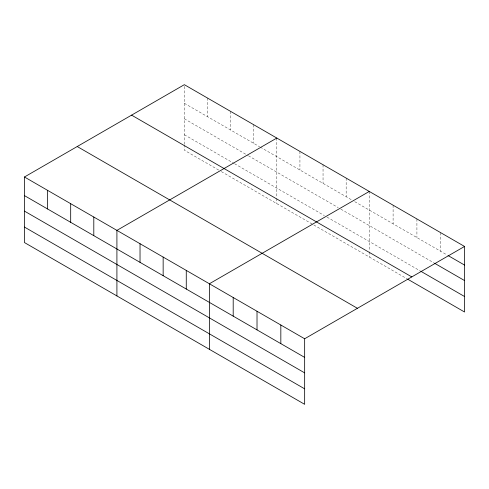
<?xml version="1.0" encoding="UTF-8"?>
<svg xmlns="http://www.w3.org/2000/svg" width="489" height="489" viewBox="0 0 489 489"><rect width="100%" height="100%" fill="white"/><g stroke="black" fill="none" stroke-linecap="round" stroke-linejoin="round"><path stroke-width="0.37" stroke-dasharray="2.44 1.83" d="M184.347 144.334L184.347 84.676M184.347 103.301L259.641 146.773M260.301 147.152L351.45 199.775M354.751 201.682L446.689 254.757M184.347 118.79L247.752 155.392M248.412 155.777L338.241 207.636M340.882 209.164L434.116 262.99M184.347 134.744L233.883 163.344M234.543 163.723L324.372 215.588M327.013 217.11L420.222 270.924M218.693 170.062L184.347 150.233L184.347 145.074M221.334 171.59L313.143 224.592M313.804 224.971L406.995 278.773M440.736 232.697L440.736 251.322M416.915 218.95L416.915 237.568M393.101 205.197L393.101 223.821M369.281 191.45L369.281 251.101M369.281 251.841L369.281 257.006M346.163 178.1L346.163 196.725M323.046 164.756L323.046 183.375M299.934 151.407L299.934 170.031M276.817 138.063L276.817 197.721M276.817 198.455L276.817 203.62M253.699 124.713L253.699 143.338M230.582 111.37L230.582 129.995M207.464 98.02L207.464 116.645"/><path stroke-width="0.73" d="M304.653 372.875L304.653 338.767L24.45 176.994L24.45 242.55L304.653 404.324L304.653 372.875L24.45 211.107M407.655 279.158L464.55 312.006L464.55 246.45L184.347 84.676L24.45 176.994M276.817 138.063L116.914 230.38L116.914 295.937M369.281 191.45L209.384 283.761L209.384 349.323M304.653 338.767L464.55 246.45M448.01 255.521L464.55 265.075M434.776 263.375L464.55 280.564M420.882 271.309L464.55 296.517M131.584 115.141L411.781 276.915M77.219 146.529L357.416 308.302M24.45 195.618L304.653 357.392M24.45 227.061L304.653 388.834M280.833 325.014L280.833 343.639M257.018 311.267L257.018 329.886M233.198 297.514L233.198 316.139M186.266 270.417L186.266 289.042M163.149 257.073L163.149 275.692M140.031 243.724L140.031 262.349M93.802 217.03L93.802 235.655M70.685 203.687L70.685 222.312M47.567 190.337L47.567 208.962"/></g></svg>
